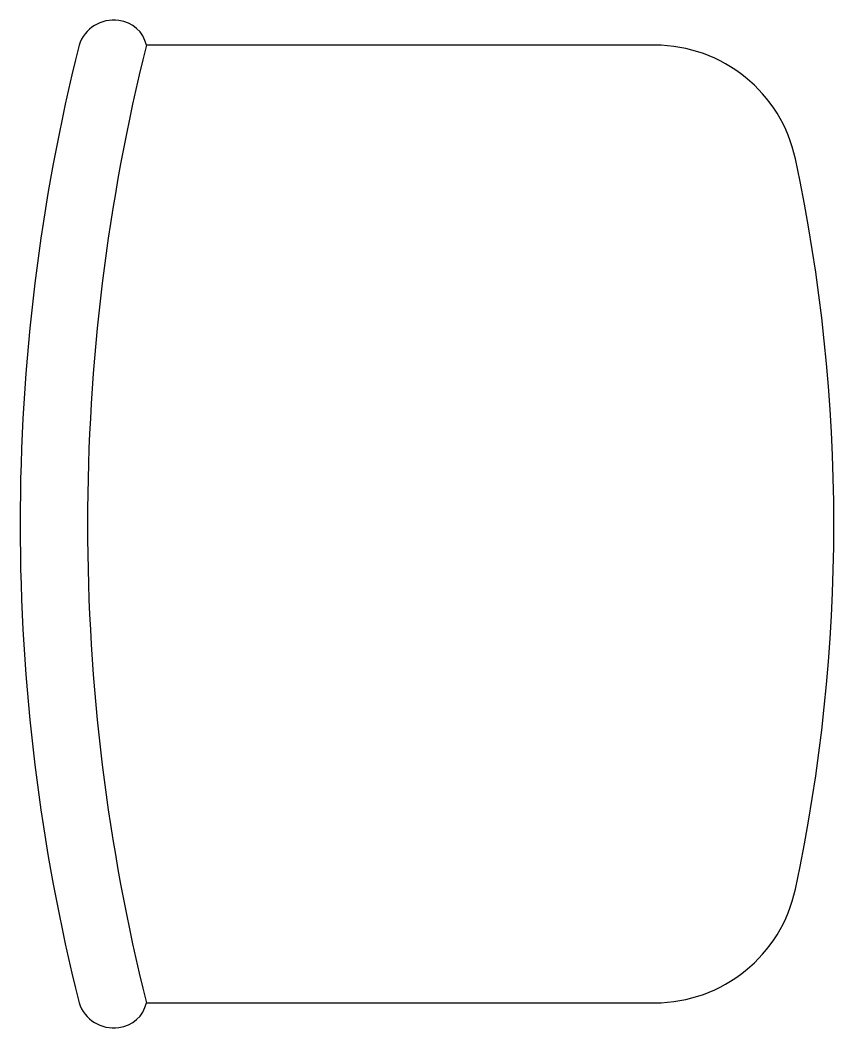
# Model space of a CAD drawing. Header units: inches. Extents: x -17 to 0, y -10.5 to 10.5.
import ezdxf

# ---------------------------------------------------------------- set-up
doc = ezdxf.new("R2010")
doc.units = ezdxf.units.IN
doc.header["$MEASUREMENT"] = 0

msp = doc.modelspace()

# ---------------------------------------------------------------- linework, layer by layer
at = {"linetype": 'Continuous'}
for p, q in [((-3.737, 10), (-14.362, 10)), ((-14.362, -10), (-3.737, -10))]:
    msp.add_line(p, q, dxfattribs=at)
for centre, radius, start, end in [((-15.053, 9.77), 0.753, 81.338, 162.1995), ((-15, 9.865), 0.652, 11.95, 84.6881), ((24.272, 0), 41.272, 165.978, 194.022), ((25.68, 0), 41.272, 165.978, 194.022), ((-3.737, 7), 3, 12.0156, 90), ((-36.625, 0), 36.625, 347.9844, 12.0156), ((-3.737, -7), 3, 270, 347.9844), ((-15.053, -9.77), 0.753, 197.8005, 278.662), ((-15, -9.865), 0.652, 275.3119, 348.05)]:
    msp.add_arc(centre, radius, start, end, dxfattribs=at)

doc.saveas('drawing.dxf')
